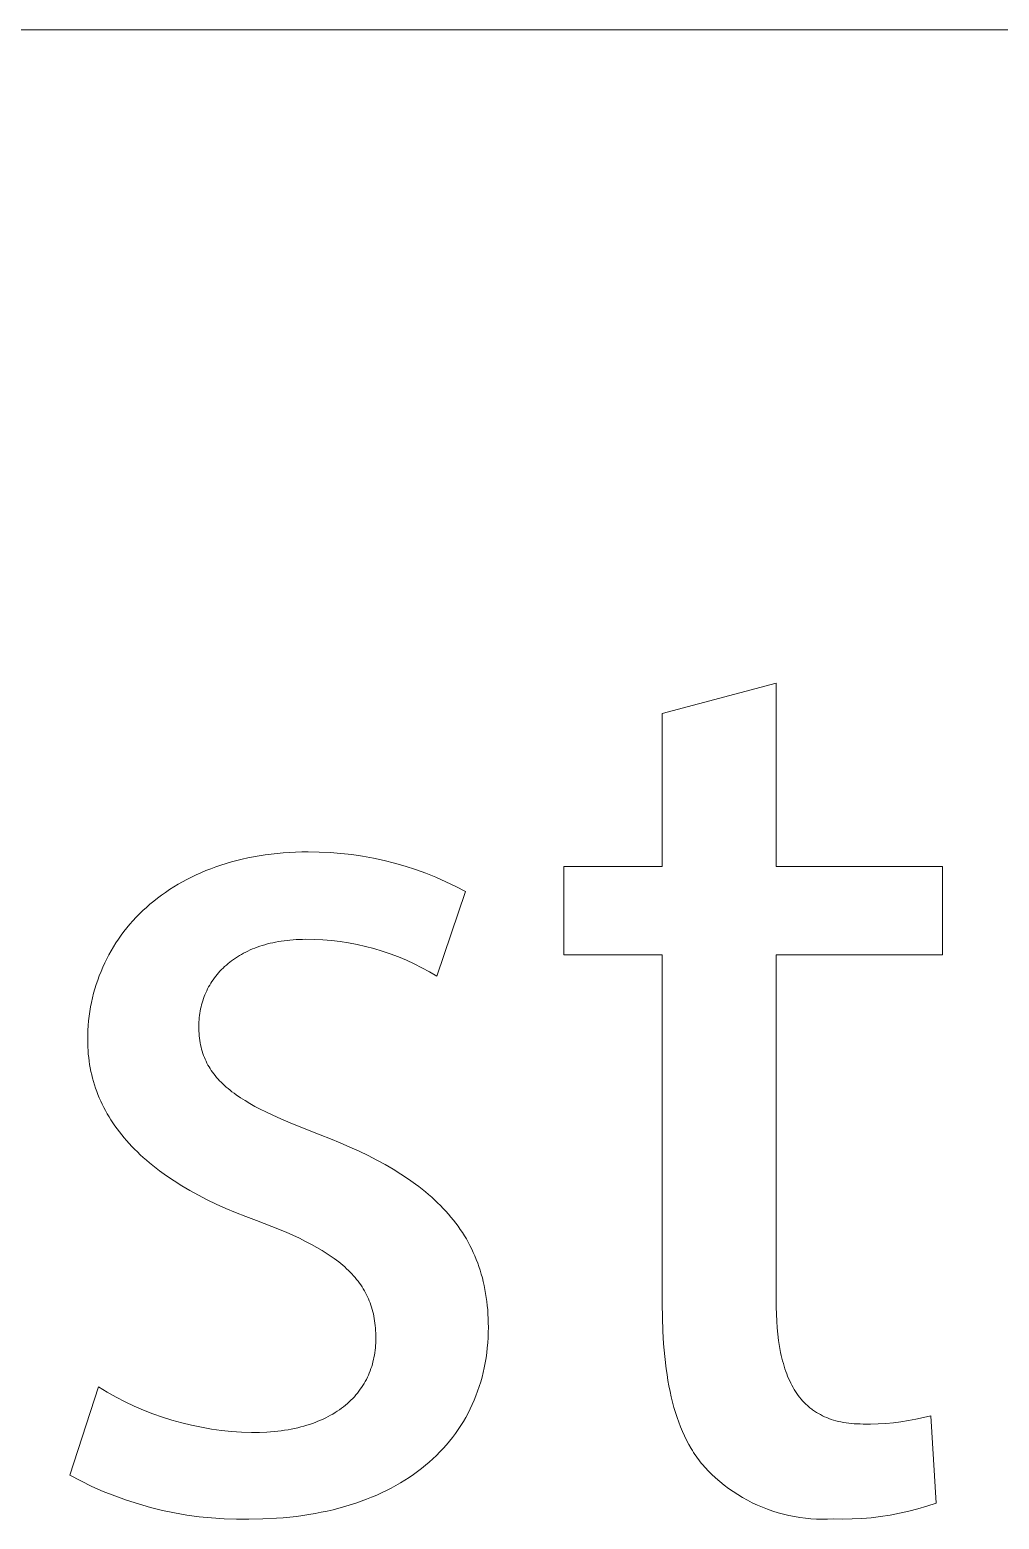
# Model space of a CAD drawing. Header units: millimetres. Extents: x -987 to 2591, y -102 to 2398.
# Drawn here: x 1875.42 to 1901.71, y -42.22 to -1.82 of the extents above; entities that cross this region are included whole.
import ezdxf

# ---------------------------------------------------------------- set-up
doc = ezdxf.new("R2010")
doc.units = ezdxf.units.MM
doc.header["$MEASUREMENT"] = 0
doc.layers.add('Domyślny', color=7, linetype='Continuous', true_color=0x000000)

msp = doc.modelspace()

# ---------------------------------------------------------------- linework, layer by layer
at = {"layer": 'Domyślny', "color": 18, "lineweight": 15, "true_color": 0x000000}
for p, q in [((1238.645, -1.825), (2587.301, -1.825)), ((1892.571, -20.366), (1895.656, -19.544)), ((1895.656, -19.544), (1895.656, -24.524)), ((1892.571, -24.524), (1892.571, -20.366)), ((1881.485, -24.257), (1881.64, -24.229)), ((1881.64, -24.229), (1881.799, -24.205)), ((1881.799, -24.205), (1881.959, -24.184)), ((1881.959, -24.184), (1882.122, -24.166)), ((1882.122, -24.166), (1882.286, -24.151)), ((1882.286, -24.151), (1882.454, -24.14)), ((1882.454, -24.14), (1882.623, -24.131)), ((1882.623, -24.131), (1882.794, -24.126)), ((1882.794, -24.126), (1882.968, -24.125)), ((1882.968, -24.125), (1883.264, -24.128)), ((1883.264, -24.128), (1883.56, -24.141)), ((1883.56, -24.141), (1883.856, -24.164)), ((1883.856, -24.164), (1884.15, -24.196)), ((1884.15, -24.196), (1884.444, -24.239)), ((1884.444, -24.239), (1884.735, -24.292)), ((1880.058, -24.688), (1880.19, -24.632)), ((1880.19, -24.632), (1880.324, -24.579)), ((1880.324, -24.579), (1880.46, -24.529)), ((1880.46, -24.529), (1880.6, -24.482)), ((1880.6, -24.482), (1880.741, -24.437)), ((1880.741, -24.437), (1880.885, -24.395)), ((1880.885, -24.395), (1881.031, -24.356)), ((1881.031, -24.356), (1881.18, -24.32)), ((1881.18, -24.32), (1881.331, -24.287)), ((1881.331, -24.287), (1881.485, -24.257)), ((1884.735, -24.292), (1885.025, -24.354)), ((1885.025, -24.354), (1885.312, -24.427)), ((1885.312, -24.427), (1885.597, -24.509)), ((1885.597, -24.509), (1885.879, -24.6)), ((1885.879, -24.6), (1886.158, -24.701)), ((1889.902, -26.918), (1889.902, -24.524)), ((1889.902, -24.524), (1892.571, -24.524)), ((1895.656, -24.524), (1900.171, -24.524)), ((1900.171, -24.524), (1900.171, -26.918)), ((1879.321, -25.073), (1879.437, -25.003)), ((1879.437, -25.003), (1879.556, -24.935)), ((1879.556, -24.935), (1879.678, -24.869)), ((1879.678, -24.869), (1879.802, -24.806)), ((1879.802, -24.806), (1879.929, -24.746)), ((1879.929, -24.746), (1880.058, -24.688)), ((1886.158, -24.701), (1886.433, -24.811)), ((1886.433, -24.811), (1886.704, -24.931)), ((1886.704, -24.931), (1886.971, -25.059)), ((1878.778, -25.459), (1878.881, -25.378)), ((1878.881, -25.378), (1878.987, -25.298)), ((1878.987, -25.298), (1879.096, -25.221)), ((1879.096, -25.221), (1879.207, -25.146)), ((1879.207, -25.146), (1879.321, -25.073)), ((1887.233, -25.197), (1886.459, -27.496)), ((1886.971, -25.059), (1887.233, -25.197)), ((1878.302, -25.898), (1878.392, -25.806)), ((1878.392, -25.806), (1878.484, -25.717)), ((1878.484, -25.717), (1878.579, -25.629)), ((1878.579, -25.629), (1878.677, -25.543)), ((1878.677, -25.543), (1878.778, -25.459)), ((1877.972, -26.284), (1878.05, -26.185)), ((1878.05, -26.185), (1878.132, -26.088)), ((1878.132, -26.088), (1878.216, -25.992)), ((1878.216, -25.992), (1878.302, -25.898)), ((1877.687, -26.698), (1877.754, -26.592)), ((1877.754, -26.592), (1877.824, -26.488)), ((1877.824, -26.488), (1877.896, -26.385)), ((1877.896, -26.385), (1877.972, -26.284)), ((1881.723, -26.661), (1881.655, -26.683)), ((1881.792, -26.64), (1881.723, -26.661)), ((1881.863, -26.621), (1881.792, -26.64)), ((1881.935, -26.603), (1881.863, -26.621)), ((1882.008, -26.586), (1881.935, -26.603)), ((1882.082, -26.571), (1882.008, -26.586)), ((1882.158, -26.557), (1882.082, -26.571)), ((1882.235, -26.544), (1882.158, -26.557)), ((1882.313, -26.533), (1882.235, -26.544)), ((1882.393, -26.523), (1882.313, -26.533)), ((1882.474, -26.515), (1882.393, -26.523)), ((1882.556, -26.508), (1882.474, -26.515)), ((1882.639, -26.502), (1882.556, -26.508)), ((1882.724, -26.499), (1882.639, -26.502)), ((1882.81, -26.496), (1882.724, -26.499)), ((1882.897, -26.495), (1882.81, -26.496)), ((1883.131, -26.499), (1882.897, -26.495)), ((1883.365, -26.51), (1883.131, -26.499)), ((1883.598, -26.53), (1883.365, -26.51)), ((1883.831, -26.557), (1883.598, -26.53)), ((1884.062, -26.593), (1883.831, -26.557)), ((1884.292, -26.636), (1884.062, -26.593)), ((1884.521, -26.688), (1884.292, -26.636)), ((1877.45, -27.137), (1877.505, -27.025)), ((1877.505, -27.025), (1877.562, -26.915)), ((1877.562, -26.915), (1877.623, -26.806)), ((1877.623, -26.806), (1877.687, -26.698)), ((1880.942, -27.039), (1880.892, -27.076)), ((1880.994, -27.004), (1880.942, -27.039)), ((1881.048, -26.969), (1880.994, -27.004)), ((1881.103, -26.935), (1881.048, -26.969)), ((1881.159, -26.903), (1881.103, -26.935)), ((1881.216, -26.871), (1881.159, -26.903)), ((1881.275, -26.841), (1881.216, -26.871)), ((1881.335, -26.812), (1881.275, -26.841)), ((1881.396, -26.783), (1881.335, -26.812)), ((1881.459, -26.757), (1881.396, -26.783)), ((1881.523, -26.731), (1881.459, -26.757)), ((1881.588, -26.706), (1881.523, -26.731)), ((1881.655, -26.683), (1881.588, -26.706)), ((1884.748, -26.747), (1884.521, -26.688)), ((1884.972, -26.814), (1884.748, -26.747)), ((1885.194, -26.889), (1884.972, -26.814)), ((1885.413, -26.972), (1885.194, -26.889)), ((1885.629, -27.062), (1885.413, -26.972)), ((1885.842, -27.16), (1885.629, -27.062)), ((1892.571, -26.918), (1889.902, -26.918)), ((1892.571, -36.378), (1892.571, -26.918)), ((1900.171, -26.918), (1895.656, -26.918)), ((1895.656, -26.918), (1895.656, -36.271)), ((1877.303, -27.482), (1877.349, -27.366)), ((1877.349, -27.366), (1877.397, -27.251)), ((1877.397, -27.251), (1877.45, -27.137)), ((1880.497, -27.45), (1880.46, -27.496)), ((1880.535, -27.405), (1880.497, -27.45)), ((1880.575, -27.361), (1880.535, -27.405)), ((1880.616, -27.317), (1880.575, -27.361)), ((1880.659, -27.275), (1880.616, -27.317)), ((1880.702, -27.233), (1880.659, -27.275)), ((1880.748, -27.192), (1880.702, -27.233)), ((1880.794, -27.153), (1880.748, -27.192)), ((1880.842, -27.114), (1880.794, -27.153)), ((1880.892, -27.076), (1880.842, -27.114)), ((1886.052, -27.265), (1885.842, -27.16)), ((1886.257, -27.377), (1886.052, -27.265)), ((1886.459, -27.496), (1886.257, -27.377)), ((1877.149, -27.959), (1877.183, -27.838)), ((1877.183, -27.838), (1877.22, -27.718)), ((1877.22, -27.718), (1877.26, -27.599)), ((1877.26, -27.599), (1877.303, -27.482)), ((1880.241, -27.839), (1880.215, -27.891)), ((1880.268, -27.788), (1880.241, -27.839)), ((1880.296, -27.737), (1880.268, -27.788)), ((1880.326, -27.687), (1880.296, -27.737)), ((1880.358, -27.638), (1880.326, -27.687)), ((1880.39, -27.59), (1880.358, -27.638)), ((1880.424, -27.543), (1880.39, -27.59)), ((1880.46, -27.496), (1880.424, -27.543)), ((1877.067, -28.328), (1877.091, -28.204)), ((1877.091, -28.204), (1877.119, -28.081)), ((1877.119, -28.081), (1877.149, -27.959)), ((1880.076, -28.27), (1880.062, -28.327)), ((1880.091, -28.214), (1880.076, -28.27)), ((1880.108, -28.159), (1880.091, -28.214)), ((1880.127, -28.104), (1880.108, -28.159)), ((1880.147, -28.05), (1880.127, -28.104)), ((1880.168, -27.996), (1880.147, -28.05)), ((1880.191, -27.943), (1880.168, -27.996)), ((1880.215, -27.891), (1880.191, -27.943)), ((1877.014, -28.707), (1877.028, -28.58)), ((1877.028, -28.58), (1877.046, -28.454)), ((1877.046, -28.454), (1877.067, -28.328)), ((1880.008, -28.675), (1880.005, -28.734)), ((1880.014, -28.616), (1880.008, -28.675)), ((1880.02, -28.557), (1880.014, -28.616)), ((1880.028, -28.499), (1880.02, -28.557)), ((1880.038, -28.441), (1880.028, -28.499)), ((1880.049, -28.384), (1880.038, -28.441)), ((1880.062, -28.327), (1880.049, -28.384)), ((1876.989, -29.093), (1876.994, -28.964)), ((1876.994, -28.964), (1877.002, -28.835)), ((1877.002, -28.835), (1877.014, -28.707)), ((1880.005, -28.734), (1880.002, -28.794)), ((1880.002, -28.794), (1880.002, -28.854)), ((1880.002, -28.854), (1880.002, -28.921)), ((1880.002, -28.921), (1880.005, -28.987)), ((1880.005, -28.987), (1880.008, -29.052)), ((1880.008, -29.052), (1880.014, -29.116)), ((1876.987, -29.224), (1876.989, -29.093)), ((1876.988, -29.321), (1876.987, -29.224)), ((1876.992, -29.417), (1876.988, -29.321)), ((1876.997, -29.513), (1876.992, -29.417)), ((1880.014, -29.116), (1880.02, -29.178)), ((1880.02, -29.178), (1880.029, -29.24)), ((1880.029, -29.24), (1880.039, -29.3)), ((1880.039, -29.3), (1880.05, -29.36)), ((1880.05, -29.36), (1880.063, -29.418)), ((1880.063, -29.418), (1880.077, -29.476)), ((1880.077, -29.476), (1880.093, -29.532)), ((1877.005, -29.608), (1876.997, -29.513)), ((1877.015, -29.703), (1877.005, -29.608)), ((1877.026, -29.797), (1877.015, -29.703)), ((1877.041, -29.891), (1877.026, -29.797)), ((1877.057, -29.984), (1877.041, -29.891)), ((1880.093, -29.532), (1880.111, -29.588)), ((1880.111, -29.588), (1880.13, -29.643)), ((1880.13, -29.643), (1880.151, -29.696)), ((1880.151, -29.696), (1880.173, -29.749)), ((1880.173, -29.749), (1880.197, -29.802)), ((1880.197, -29.802), (1880.222, -29.853)), ((1880.222, -29.853), (1880.249, -29.904)), ((1877.075, -30.076), (1877.057, -29.984)), ((1877.096, -30.168), (1877.075, -30.076)), ((1877.119, -30.26), (1877.096, -30.168)), ((1877.144, -30.35), (1877.119, -30.26)), ((1880.249, -29.904), (1880.278, -29.954)), ((1880.278, -29.954), (1880.308, -30.003)), ((1880.308, -30.003), (1880.34, -30.051)), ((1880.34, -30.051), (1880.373, -30.099)), ((1880.373, -30.099), (1880.409, -30.146)), ((1880.409, -30.146), (1880.445, -30.193)), ((1880.445, -30.193), (1880.483, -30.239)), ((1880.483, -30.239), (1880.523, -30.284)), ((1880.523, -30.284), (1880.565, -30.329)), ((1877.171, -30.441), (1877.144, -30.35)), ((1877.201, -30.53), (1877.171, -30.441)), ((1877.233, -30.619), (1877.201, -30.53)), ((1877.267, -30.708), (1877.233, -30.619)), ((1880.565, -30.329), (1880.608, -30.373)), ((1880.608, -30.373), (1880.653, -30.417)), ((1880.653, -30.417), (1880.699, -30.46)), ((1880.699, -30.46), (1880.747, -30.502)), ((1880.747, -30.502), (1880.797, -30.545)), ((1880.797, -30.545), (1880.848, -30.586)), ((1880.848, -30.586), (1880.901, -30.628)), ((1880.901, -30.628), (1880.956, -30.669)), ((1880.956, -30.669), (1881.012, -30.71)), ((1877.303, -30.795), (1877.267, -30.708)), ((1877.341, -30.882), (1877.303, -30.795)), ((1877.382, -30.969), (1877.341, -30.882)), ((1877.425, -31.055), (1877.382, -30.969)), ((1877.47, -31.14), (1877.425, -31.055)), ((1881.012, -30.71), (1881.13, -30.79)), ((1881.13, -30.79), (1881.255, -30.869)), ((1881.255, -30.869), (1881.386, -30.947)), ((1881.386, -30.947), (1881.524, -31.025)), ((1881.524, -31.025), (1881.669, -31.102)), ((1881.669, -31.102), (1881.821, -31.178)), ((1877.517, -31.225), (1877.47, -31.14)), ((1877.566, -31.309), (1877.517, -31.225)), ((1877.618, -31.392), (1877.566, -31.309)), ((1877.672, -31.474), (1877.618, -31.392)), ((1877.728, -31.556), (1877.672, -31.474)), ((1881.821, -31.178), (1882.146, -31.331)), ((1882.146, -31.331), (1882.499, -31.483)), ((1882.499, -31.483), (1883.29, -31.797)), ((1877.787, -31.638), (1877.728, -31.556)), ((1877.848, -31.718), (1877.787, -31.638)), ((1877.911, -31.798), (1877.848, -31.718)), ((1877.976, -31.878), (1877.911, -31.798)), ((1878.043, -31.956), (1877.976, -31.878)), ((1883.29, -31.797), (1883.568, -31.905)), ((1883.568, -31.905), (1883.838, -32.016)), ((1878.113, -32.034), (1878.043, -31.956)), ((1878.185, -32.111), (1878.113, -32.034)), ((1878.26, -32.187), (1878.185, -32.111)), ((1878.336, -32.263), (1878.26, -32.187)), ((1878.415, -32.338), (1878.336, -32.263)), ((1883.838, -32.016), (1884.099, -32.129)), ((1884.099, -32.129), (1884.351, -32.244)), ((1884.351, -32.244), (1884.595, -32.362)), ((1878.496, -32.412), (1878.415, -32.338)), ((1878.58, -32.486), (1878.496, -32.412)), ((1878.665, -32.559), (1878.58, -32.486)), ((1878.754, -32.631), (1878.665, -32.559)), ((1878.936, -32.772), (1878.754, -32.631)), ((1884.595, -32.362), (1884.83, -32.483)), ((1884.83, -32.483), (1885.057, -32.606)), ((1885.057, -32.606), (1885.274, -32.733)), ((1879.129, -32.911), (1878.936, -32.772)), ((1879.33, -33.047), (1879.129, -32.911)), ((1879.541, -33.179), (1879.33, -33.047)), ((1885.274, -32.733), (1885.483, -32.863)), ((1885.483, -32.863), (1885.684, -32.996)), ((1885.684, -32.996), (1885.875, -33.132)), ((1879.761, -33.309), (1879.541, -33.179)), ((1879.99, -33.435), (1879.761, -33.309)), ((1880.228, -33.557), (1879.99, -33.435)), ((1885.875, -33.132), (1885.968, -33.202)), ((1885.968, -33.202), (1886.058, -33.272)), ((1886.058, -33.272), (1886.146, -33.344)), ((1886.146, -33.344), (1886.232, -33.416)), ((1886.232, -33.416), (1886.316, -33.489)), ((1886.316, -33.489), (1886.397, -33.563)), ((1880.476, -33.677), (1880.228, -33.557)), ((1880.734, -33.793), (1880.476, -33.677)), ((1881, -33.905), (1880.734, -33.793)), ((1881.277, -34.015), (1881, -33.905)), ((1886.397, -33.563), (1886.477, -33.638)), ((1886.477, -33.638), (1886.554, -33.715)), ((1886.554, -33.715), (1886.629, -33.792)), ((1886.629, -33.792), (1886.702, -33.87)), ((1886.702, -33.87), (1886.772, -33.949)), ((1881.562, -34.12), (1881.277, -34.015)), ((1881.983, -34.281), (1881.562, -34.12)), ((1882.372, -34.442), (1881.983, -34.281)), ((1886.772, -33.949), (1886.84, -34.03)), ((1886.84, -34.03), (1886.906, -34.111)), ((1886.906, -34.111), (1886.97, -34.194)), ((1886.97, -34.194), (1887.032, -34.277)), ((1887.032, -34.277), (1887.091, -34.362)), ((1882.554, -34.523), (1882.372, -34.442)), ((1882.728, -34.605), (1882.554, -34.523)), ((1882.895, -34.687), (1882.728, -34.605)), ((1883.054, -34.77), (1882.895, -34.687)), ((1887.091, -34.362), (1887.149, -34.448)), ((1887.149, -34.448), (1887.204, -34.535)), ((1887.204, -34.535), (1887.257, -34.623)), ((1887.257, -34.623), (1887.307, -34.713)), ((1887.307, -34.713), (1887.355, -34.803)), ((1883.205, -34.854), (1883.054, -34.77)), ((1883.349, -34.939), (1883.205, -34.854)), ((1883.485, -35.024), (1883.349, -34.939)), ((1883.614, -35.112), (1883.485, -35.024)), ((1883.676, -35.156), (1883.614, -35.112)), ((1887.355, -34.803), (1887.402, -34.895)), ((1887.402, -34.895), (1887.445, -34.988)), ((1887.445, -34.988), (1887.487, -35.083)), ((1887.487, -35.083), (1887.526, -35.178)), ((1883.735, -35.2), (1883.676, -35.156)), ((1883.794, -35.245), (1883.735, -35.2)), ((1883.85, -35.29), (1883.794, -35.245)), ((1883.905, -35.336), (1883.85, -35.29)), ((1883.958, -35.382), (1883.905, -35.336)), ((1884.009, -35.428), (1883.958, -35.382)), ((1884.058, -35.475), (1884.009, -35.428)), ((1884.106, -35.523), (1884.058, -35.475)), ((1884.152, -35.571), (1884.106, -35.523)), ((1887.526, -35.178), (1887.564, -35.275)), ((1887.564, -35.275), (1887.599, -35.373)), ((1887.599, -35.373), (1887.631, -35.473)), ((1887.631, -35.473), (1887.662, -35.574)), ((1884.196, -35.619), (1884.152, -35.571)), ((1884.239, -35.668), (1884.196, -35.619)), ((1884.28, -35.718), (1884.239, -35.668)), ((1884.319, -35.768), (1884.28, -35.718)), ((1884.357, -35.818), (1884.319, -35.768)), ((1884.393, -35.869), (1884.357, -35.818)), ((1884.428, -35.921), (1884.393, -35.869)), ((1884.461, -35.974), (1884.428, -35.921)), ((1887.662, -35.574), (1887.69, -35.676)), ((1887.69, -35.676), (1887.716, -35.78)), ((1887.716, -35.78), (1887.74, -35.885)), ((1887.74, -35.885), (1887.761, -35.991)), ((1884.492, -36.027), (1884.461, -35.974)), ((1884.522, -36.08), (1884.492, -36.027)), ((1884.55, -36.135), (1884.522, -36.08)), ((1884.576, -36.19), (1884.55, -36.135)), ((1884.601, -36.245), (1884.576, -36.19)), ((1884.625, -36.302), (1884.601, -36.245)), ((1884.647, -36.359), (1884.625, -36.302)), ((1884.667, -36.417), (1884.647, -36.359)), ((1887.761, -35.991), (1887.78, -36.099)), ((1887.78, -36.099), (1887.797, -36.208)), ((1887.797, -36.208), (1887.812, -36.319)), ((1887.812, -36.319), (1887.824, -36.431)), ((1895.656, -36.271), (1895.658, -36.469)), ((1884.686, -36.475), (1884.667, -36.417)), ((1884.704, -36.535), (1884.686, -36.475)), ((1884.72, -36.595), (1884.704, -36.535)), ((1884.734, -36.656), (1884.72, -36.595)), ((1884.748, -36.718), (1884.734, -36.656)), ((1884.759, -36.78), (1884.748, -36.718)), ((1887.824, -36.431), (1887.835, -36.545)), ((1887.835, -36.545), (1887.843, -36.66)), ((1887.843, -36.66), (1887.848, -36.777)), ((1892.575, -36.754), (1892.571, -36.378)), ((1892.587, -37.119), (1892.575, -36.754)), ((1895.658, -36.469), (1895.664, -36.662)), ((1895.664, -36.662), (1895.673, -36.849)), ((1884.77, -36.844), (1884.759, -36.78)), ((1884.778, -36.908), (1884.77, -36.844)), ((1884.786, -36.973), (1884.778, -36.908)), ((1884.792, -37.039), (1884.786, -36.973)), ((1884.797, -37.106), (1884.792, -37.039)), ((1884.8, -37.174), (1884.797, -37.106)), ((1887.851, -37.158), (1887.846, -37.299)), ((1887.848, -36.777), (1887.852, -36.895)), ((1887.853, -37.015), (1887.851, -37.158)), ((1887.852, -36.895), (1887.853, -37.015)), ((1892.607, -37.471), (1892.587, -37.119)), ((1895.673, -36.849), (1895.686, -37.031)), ((1895.686, -37.031), (1895.703, -37.208)), ((1884.79, -37.578), (1884.796, -37.512)), ((1884.796, -37.512), (1884.8, -37.446)), ((1884.802, -37.243), (1884.8, -37.174)), ((1884.8, -37.446), (1884.802, -37.38)), ((1884.803, -37.313), (1884.802, -37.243)), ((1884.802, -37.38), (1884.803, -37.313)), ((1887.837, -37.438), (1887.825, -37.576)), ((1887.846, -37.299), (1887.837, -37.438)), ((1892.637, -37.812), (1892.607, -37.471)), ((1895.703, -37.208), (1895.725, -37.378)), ((1895.725, -37.378), (1895.75, -37.543)), ((1895.75, -37.543), (1895.78, -37.702)), ((1884.707, -38.02), (1884.724, -37.958)), ((1884.724, -37.958), (1884.739, -37.896)), ((1884.739, -37.896), (1884.752, -37.834)), ((1884.752, -37.834), (1884.764, -37.77)), ((1884.764, -37.77), (1884.774, -37.707)), ((1884.774, -37.707), (1884.783, -37.642)), ((1884.783, -37.642), (1884.79, -37.578)), ((1887.79, -37.848), (1887.768, -37.982)), ((1887.809, -37.713), (1887.79, -37.848)), ((1887.825, -37.576), (1887.809, -37.713)), ((1892.675, -38.141), (1892.637, -37.812)), ((1895.78, -37.702), (1895.797, -37.78)), ((1895.797, -37.78), (1895.814, -37.856)), ((1895.814, -37.856), (1895.833, -37.93)), ((1895.833, -37.93), (1895.853, -38.003)), ((1884.545, -38.43), (1884.573, -38.374)), ((1884.573, -38.374), (1884.599, -38.317)), ((1884.599, -38.317), (1884.624, -38.259)), ((1884.624, -38.259), (1884.647, -38.2)), ((1884.647, -38.2), (1884.669, -38.14)), ((1884.669, -38.14), (1884.689, -38.08)), ((1884.689, -38.08), (1884.707, -38.02)), ((1887.681, -38.375), (1887.645, -38.502)), ((1887.713, -38.245), (1887.681, -38.375)), ((1887.742, -38.115), (1887.713, -38.245)), ((1887.768, -37.982), (1887.742, -38.115)), ((1892.698, -38.3), (1892.675, -38.141)), ((1892.723, -38.457), (1892.698, -38.3)), ((1895.853, -38.003), (1895.874, -38.074)), ((1895.874, -38.074), (1895.896, -38.144)), ((1895.896, -38.144), (1895.919, -38.213)), ((1895.919, -38.213), (1895.944, -38.28)), ((1895.944, -38.28), (1895.97, -38.345)), ((1895.97, -38.345), (1895.996, -38.409)), ((1876.499, -41.03), (1877.285, -38.636)), ((1877.285, -38.636), (1877.52, -38.777)), ((1877.52, -38.777), (1877.759, -38.911)), ((1884.303, -38.802), (1884.342, -38.752)), ((1884.342, -38.752), (1884.38, -38.7)), ((1884.38, -38.7), (1884.416, -38.648)), ((1884.416, -38.648), (1884.451, -38.595)), ((1884.451, -38.595), (1884.484, -38.541)), ((1884.484, -38.541), (1884.515, -38.486)), ((1884.515, -38.486), (1884.545, -38.43)), ((1887.563, -38.753), (1887.518, -38.875)), ((1887.606, -38.628), (1887.563, -38.753)), ((1887.645, -38.502), (1887.606, -38.628)), ((1892.751, -38.61), (1892.723, -38.457)), ((1892.781, -38.76), (1892.751, -38.61)), ((1892.814, -38.907), (1892.781, -38.76)), ((1895.996, -38.409), (1896.025, -38.472)), ((1896.025, -38.472), (1896.054, -38.533)), ((1896.054, -38.533), (1896.084, -38.592)), ((1896.084, -38.592), (1896.116, -38.65)), ((1896.116, -38.65), (1896.149, -38.706)), ((1896.149, -38.706), (1896.183, -38.761)), ((1896.183, -38.761), (1896.219, -38.814)), ((1877.759, -38.911), (1878.002, -39.036)), ((1878.002, -39.036), (1878.249, -39.153)), ((1878.249, -39.153), (1878.501, -39.262)), ((1883.872, -39.214), (1883.926, -39.173)), ((1883.926, -39.173), (1883.979, -39.13)), ((1883.979, -39.13), (1884.031, -39.086)), ((1884.031, -39.086), (1884.08, -39.041)), ((1884.08, -39.041), (1884.128, -38.996)), ((1884.128, -38.996), (1884.174, -38.949)), ((1884.174, -38.949), (1884.219, -38.901)), ((1884.219, -38.901), (1884.262, -38.852)), ((1884.262, -38.852), (1884.303, -38.802)), ((1887.416, -39.115), (1887.361, -39.233)), ((1887.468, -38.996), (1887.416, -39.115)), ((1887.518, -38.875), (1887.468, -38.996)), ((1892.849, -39.051), (1892.814, -38.907)), ((1892.887, -39.192), (1892.849, -39.051)), ((1896.219, -38.814), (1896.256, -38.865)), ((1896.256, -38.865), (1896.294, -38.915)), ((1896.294, -38.915), (1896.333, -38.964)), ((1896.333, -38.964), (1896.374, -39.01)), ((1896.374, -39.01), (1896.416, -39.055)), ((1896.416, -39.055), (1896.46, -39.099)), ((1896.46, -39.099), (1896.504, -39.141)), ((1896.504, -39.141), (1896.55, -39.181)), ((1896.55, -39.181), (1896.574, -39.201)), ((1878.501, -39.262), (1878.755, -39.362)), ((1878.755, -39.362), (1879.013, -39.453)), ((1879.013, -39.453), (1879.274, -39.536)), ((1879.274, -39.536), (1879.538, -39.61)), ((1883.159, -39.597), (1883.232, -39.568)), ((1883.232, -39.568), (1883.304, -39.538)), ((1883.304, -39.538), (1883.374, -39.507)), ((1883.374, -39.507), (1883.442, -39.475)), ((1883.442, -39.475), (1883.508, -39.441)), ((1883.508, -39.441), (1883.573, -39.406)), ((1883.573, -39.406), (1883.636, -39.37)), ((1883.636, -39.37), (1883.698, -39.333)), ((1883.698, -39.333), (1883.757, -39.295)), ((1883.757, -39.295), (1883.815, -39.255)), ((1883.815, -39.255), (1883.872, -39.214)), ((1887.175, -39.574), (1887.106, -39.684)), ((1887.24, -39.462), (1887.175, -39.574)), ((1887.302, -39.349), (1887.24, -39.462)), ((1887.361, -39.233), (1887.302, -39.349)), ((1892.927, -39.329), (1892.887, -39.192)), ((1892.971, -39.463), (1892.927, -39.329)), ((1893.017, -39.593), (1892.971, -39.463)), ((1896.574, -39.201), (1896.598, -39.22)), ((1896.598, -39.22), (1896.622, -39.239)), ((1896.622, -39.239), (1896.647, -39.257)), ((1896.647, -39.257), (1896.672, -39.275)), ((1896.672, -39.275), (1896.697, -39.292)), ((1896.697, -39.292), (1896.723, -39.309)), ((1896.723, -39.309), (1896.749, -39.326)), ((1896.749, -39.326), (1896.802, -39.358)), ((1896.802, -39.358), (1896.857, -39.388)), ((1896.857, -39.388), (1896.913, -39.417)), ((1896.913, -39.417), (1896.97, -39.444)), ((1896.97, -39.444), (1897.029, -39.469)), ((1897.029, -39.469), (1897.09, -39.493)), ((1897.09, -39.493), (1897.152, -39.515)), ((1897.152, -39.515), (1897.215, -39.535)), ((1897.215, -39.535), (1897.28, -39.554)), ((1897.28, -39.554), (1897.346, -39.57)), ((1897.346, -39.57), (1897.414, -39.585)), ((1897.414, -39.585), (1897.484, -39.599)), ((1898.838, -39.607), (1899.043, -39.582)), ((1899.043, -39.582), (1899.246, -39.55)), ((1899.246, -39.55), (1899.449, -39.512)), ((1899.449, -39.512), (1899.65, -39.467)), ((1899.65, -39.467), (1899.85, -39.416)), ((1899.85, -39.416), (1899.993, -41.787)), ((1879.538, -39.61), (1879.804, -39.675)), ((1879.804, -39.675), (1880.072, -39.731)), ((1880.072, -39.731), (1880.341, -39.778)), ((1880.341, -39.778), (1880.612, -39.816)), ((1880.612, -39.816), (1880.885, -39.845)), ((1880.885, -39.845), (1881.158, -39.864)), ((1881.158, -39.864), (1881.431, -39.875)), ((1881.431, -39.875), (1881.643, -39.871)), ((1881.643, -39.871), (1881.848, -39.862)), ((1881.848, -39.862), (1882.046, -39.845)), ((1882.046, -39.845), (1882.142, -39.835)), ((1882.142, -39.835), (1882.236, -39.823)), ((1882.236, -39.823), (1882.329, -39.81)), ((1882.329, -39.81), (1882.42, -39.795)), ((1882.42, -39.795), (1882.509, -39.779)), ((1882.509, -39.779), (1882.596, -39.761)), ((1882.596, -39.761), (1882.682, -39.741)), ((1882.682, -39.741), (1882.766, -39.721)), ((1882.766, -39.721), (1882.848, -39.699)), ((1882.848, -39.699), (1882.928, -39.675)), ((1882.928, -39.675), (1883.007, -39.651)), ((1883.007, -39.651), (1883.084, -39.625)), ((1883.084, -39.625), (1883.159, -39.597)), ((1886.96, -39.899), (1886.882, -40.003)), ((1887.035, -39.792), (1886.96, -39.899)), ((1887.106, -39.684), (1887.035, -39.792)), ((1893.066, -39.721), (1893.017, -39.593)), ((1893.117, -39.845), (1893.066, -39.721)), ((1893.172, -39.965), (1893.117, -39.845)), ((1893.229, -40.082), (1893.172, -39.965)), ((1897.484, -39.599), (1897.555, -39.61)), ((1897.555, -39.61), (1897.628, -39.62)), ((1897.628, -39.62), (1897.702, -39.628)), ((1897.702, -39.628), (1897.778, -39.634)), ((1897.778, -39.634), (1897.855, -39.639)), ((1897.855, -39.639), (1897.934, -39.641)), ((1897.934, -39.641), (1898.015, -39.642)), ((1898.015, -39.642), (1898.221, -39.643)), ((1898.221, -39.643), (1898.427, -39.638)), ((1898.427, -39.638), (1898.633, -39.626)), ((1898.633, -39.626), (1898.838, -39.607)), ((1886.63, -40.303), (1886.539, -40.399)), ((1886.717, -40.205), (1886.63, -40.303)), ((1886.801, -40.105), (1886.717, -40.205)), ((1886.882, -40.003), (1886.801, -40.105)), ((1893.289, -40.196), (1893.229, -40.082)), ((1893.353, -40.306), (1893.289, -40.196)), ((1893.385, -40.36), (1893.353, -40.306)), ((1893.419, -40.413), (1893.385, -40.36)), ((1886.148, -40.762), (1886.042, -40.847)), ((1886.25, -40.675), (1886.148, -40.762)), ((1886.35, -40.585), (1886.25, -40.675)), ((1886.446, -40.493), (1886.35, -40.585)), ((1886.539, -40.399), (1886.446, -40.493)), ((1893.453, -40.465), (1893.419, -40.413)), ((1893.488, -40.516), (1893.453, -40.465)), ((1893.524, -40.566), (1893.488, -40.516)), ((1893.561, -40.616), (1893.524, -40.566)), ((1893.598, -40.664), (1893.561, -40.616)), ((1893.637, -40.712), (1893.598, -40.664)), ((1893.676, -40.758), (1893.637, -40.712)), ((1893.716, -40.804), (1893.676, -40.758)), ((1876.798, -41.187), (1876.499, -41.03)), ((1877.102, -41.334), (1876.798, -41.187)), ((1885.59, -41.165), (1885.47, -41.239)), ((1885.708, -41.089), (1885.59, -41.165)), ((1885.822, -41.011), (1885.708, -41.089)), ((1885.934, -40.93), (1885.822, -41.011)), ((1886.042, -40.847), (1885.934, -40.93)), ((1893.756, -40.849), (1893.716, -40.804)), ((1893.798, -40.893), (1893.756, -40.849)), ((1893.904, -41), (1893.798, -40.893)), ((1894.015, -41.103), (1893.904, -41)), ((1894.129, -41.202), (1894.015, -41.103)), ((1894.246, -41.297), (1894.129, -41.202)), ((1877.411, -41.469), (1877.102, -41.334)), ((1877.724, -41.594), (1877.411, -41.469)), ((1878.042, -41.708), (1877.724, -41.594)), ((1884.825, -41.57), (1884.687, -41.628)), ((1884.959, -41.508), (1884.825, -41.57)), ((1885.091, -41.445), (1884.959, -41.508)), ((1885.22, -41.378), (1885.091, -41.445)), ((1885.347, -41.31), (1885.22, -41.378)), ((1885.47, -41.239), (1885.347, -41.31)), ((1894.366, -41.387), (1894.246, -41.297)), ((1894.49, -41.474), (1894.366, -41.387)), ((1894.616, -41.556), (1894.49, -41.474)), ((1894.745, -41.634), (1894.616, -41.556)), ((1878.363, -41.811), (1878.042, -41.708)), ((1878.688, -41.903), (1878.363, -41.811)), ((1879.015, -41.983), (1878.688, -41.903)), ((1879.346, -42.052), (1879.015, -41.983)), ((1883.485, -42.002), (1883.323, -42.037)), ((1883.645, -41.965), (1883.485, -42.002)), ((1883.802, -41.925), (1883.645, -41.965)), ((1883.957, -41.882), (1883.802, -41.925)), ((1884.108, -41.837), (1883.957, -41.882)), ((1884.257, -41.789), (1884.108, -41.837)), ((1884.403, -41.738), (1884.257, -41.789)), ((1884.547, -41.684), (1884.403, -41.738)), ((1884.687, -41.628), (1884.547, -41.684)), ((1894.877, -41.708), (1894.745, -41.634)), ((1895.011, -41.776), (1894.877, -41.708)), ((1895.148, -41.841), (1895.011, -41.776)), ((1895.286, -41.9), (1895.148, -41.841)), ((1895.427, -41.955), (1895.286, -41.9)), ((1895.569, -42.004), (1895.427, -41.955)), ((1895.713, -42.049), (1895.569, -42.004)), ((1899.252, -42.008), (1899, -42.064)), ((1899.501, -41.942), (1899.252, -42.008)), ((1899.748, -41.869), (1899.501, -41.942)), ((1899.993, -41.787), (1899.748, -41.869)), ((1879.678, -42.11), (1879.346, -42.052)), ((1880.013, -42.155), (1879.678, -42.11)), ((1880.348, -42.19), (1880.013, -42.155)), ((1880.685, -42.212), (1880.348, -42.19)), ((1881.022, -42.223), (1880.685, -42.212)), ((1881.36, -42.222), (1881.022, -42.223)), ((1881.74, -42.215), (1881.36, -42.222)), ((1882.11, -42.197), (1881.74, -42.215)), ((1882.291, -42.183), (1882.11, -42.197)), ((1882.47, -42.166), (1882.291, -42.183)), ((1882.646, -42.146), (1882.47, -42.166)), ((1882.819, -42.123), (1882.646, -42.146)), ((1882.989, -42.097), (1882.819, -42.123)), ((1883.157, -42.068), (1882.989, -42.097)), ((1883.323, -42.037), (1883.157, -42.068)), ((1895.859, -42.089), (1895.713, -42.049)), ((1896.006, -42.123), (1895.859, -42.089)), ((1896.154, -42.153), (1896.006, -42.123)), ((1896.302, -42.178), (1896.154, -42.153)), ((1896.452, -42.197), (1896.302, -42.178)), ((1896.602, -42.211), (1896.452, -42.197)), ((1896.753, -42.22), (1896.602, -42.211)), ((1896.903, -42.224), (1896.753, -42.22)), ((1897.054, -42.222), (1896.903, -42.224)), ((1897.205, -42.216), (1897.054, -42.222)), ((1897.463, -42.22), (1897.205, -42.216)), ((1897.721, -42.216), (1897.463, -42.22)), ((1897.978, -42.203), (1897.721, -42.216)), ((1898.235, -42.182), (1897.978, -42.203)), ((1898.491, -42.151), (1898.235, -42.182)), ((1898.746, -42.112), (1898.491, -42.151)), ((1899, -42.064), (1898.746, -42.112))]:
    msp.add_line(p, q, dxfattribs=at)

doc.saveas('drawing.dxf')
